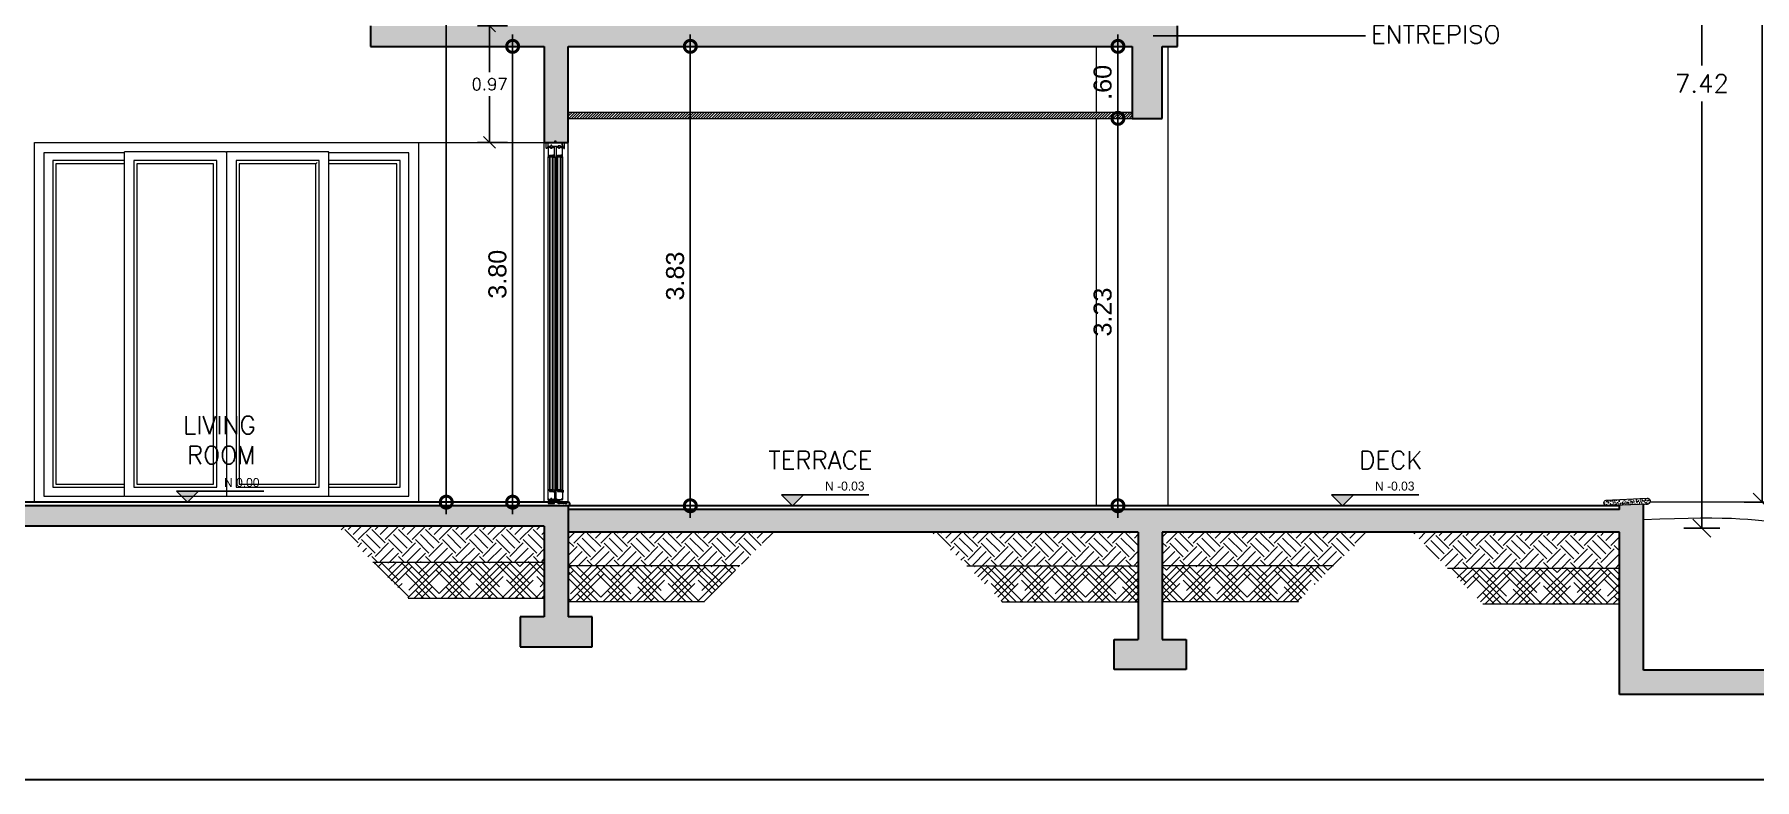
# Model space of a CAD drawing. Header units: metres. Extents: x -44 to 358, y -246 to 48.
# Drawn here: x 336.36 to 350.69, y 23.01 to 29.23 of the extents above; entities that cross this region are included whole.
import ezdxf

# ---------------------------------------------------------------- set-up
doc = ezdxf.new("R2010")
doc.units = ezdxf.units.M
doc.header["$LTSCALE"] = 0.3
doc.header["$PDMODE"] = 3
doc.linetypes.add('CONTINU', pattern=[0])
for name, color, linetype, lineweight in [('corte', 7, 'Continuous', 30), ('piscina', 7, 'Continuous', 0), ('SE-2', 252, 'Continuous', 9), ('SE-3', 253, 'Continuous', 5)]:
    doc.layers.add(name, color=color, linetype=linetype, lineweight=lineweight)
doc.layers.add('DIMENSIONES', color=7, linetype='Continuous')
doc.layers.add('TEXTOS', color=4, linetype='Continuous')
doc.layers.add('PUERTA', color=2, linetype='Continuous', plot=False)
doc.layers.add('RELLENO SECCION', color=8, linetype='Continuous', lineweight=0, transparency=0.4)
doc.styles.add('ESC100-2mm', font='arial.ttf', dxfattribs={"height": 0.15})
doc.styles.add('SMPLEX', font='simplex.shx')
doc.dimstyles.new('DIM-50', dxfattribs={"dimscale": 0.5, "dimtxt": 0.2, "dimasz": 0.2, "dimexe": 0.2, "dimexo": 0.2, "dimgap": 0.1, "dimtad": 0, "dimtih": 1, "dimtoh": 1, "dimzin": 0, "dimdsep": 46, "dimtxsty": 'SMPLEX', "dimblk1": 'OBLIQUE', "dimblk2": 'OBLIQUE', "dimsah": 1, "dimcen": 0.2, "dimclrd": 4, "dimclre": 4, "dimclrt": 4, "dimadec": 0, "dimazin": 0, "dimtfac": 1, "dimtmove": 0, "dimatfit": 3, "dimldrblk": 'OPEN30', "dimfxl": 0.3, "dimfxlon": 1, "dimtfill": 1, "dimtolj": 1, "dimtzin": 0, "dimarcsym": 0})
doc.dimstyles.new('DIM-75', dxfattribs={"dimscale": 0.75, "dimtxt": 0.2, "dimasz": 0.2, "dimexe": 0.2, "dimexo": 0.2, "dimgap": 0.1, "dimtad": 0, "dimtih": 1, "dimtoh": 1, "dimzin": 0, "dimdsep": 46, "dimtxsty": 'SMPLEX', "dimblk1": 'OBLIQUE', "dimblk2": 'OBLIQUE', "dimsah": 1, "dimcen": 0.2, "dimclrd": 4, "dimclre": 4, "dimclrt": 4, "dimadec": 0, "dimazin": 0, "dimtfac": 1, "dimtmove": 0, "dimatfit": 3, "dimldrblk": 'OBLIQUE', "dimfxl": 0.2, "dimfxlon": 1, "dimtfill": 1, "dimtolj": 1, "dimtzin": 0, "dimarcsym": 0})
doc.dimstyles.new('DIMS100', dxfattribs={"dimtxt": 0.15, "dimasz": 0.2, "dimexe": 0.1, "dimexo": 0.1, "dimgap": 0.05, "dimtad": 2, "dimzin": 4, "dimdsep": 46, "dimtxsty": 'ESC100-2mm', "dimblk": 'DOTSMALL', "dimcen": 0.1, "dimdle": 0.1, "dimclrd": 256, "dimclre": 256, "dimclrt": 1, "dimadec": 0, "dimazin": 0, "dimtfac": 1, "dimtix": 1, "dimtmove": 2, "dimatfit": 3, "dimfxl": 1, "dimtolj": 1, "dimtzin": 0, "dimlwd": -1, "dimarcsym": 0})
pattern_1 = [(45, (-634.85449, -25.97833), (0.0841899011, 0.1403165019), [0.635, -0.3175]), (135, (-634.85449, -25.97833), (0.0841899011, -0.1403165019), [0.635, -0.3175])]
pattern_2 = [(45, (-634.85449, -25.97833), (1e-17, 0.224506403), [0.15875, -0.15875]), (45, (-634.89658, -25.93623), (1e-17, 0.224506403), [0.15875, -0.15875]), (45, (-634.93868, -25.89414), (1e-17, 0.224506403), [0.15875, -0.15875]), (135, (-634.93868, -25.86608), (-0.224506403, 1e-17), [0.15875, -0.15875]), (135, (-634.89658, -25.82398), (-0.224506403, 1e-17), [0.15875, -0.15875]), (135, (-634.85449, -25.78189), (-0.224506403, 1e-17), [0.15875, -0.15875])]

# ---------------------------------------------------------------- blocks, each defined once
blk = doc.blocks.new('Fenton Door Base01')
blk.add_lwpolyline([(50, 66), (50, 58), (54, 57), (54, 1), (52, 0), (47, 0), (47, 6), (44, 6), (44, 0), (10, 0), (10, 6), (7, 6), (7, 0), (1, 0), (0, 1), (0, 82), (1, 84), (9, 86), (10, 86), (11, 86), (11, 68), (34, 68), (50, 66)], close=True)
blk = doc.blocks.new('Fenton Door Base02')
blk.add_lwpolyline([(24, 0), (10, 0), (10, 6), (7, 6), (7, 0), (1, 0), (0, 1), (0, 82), (1, 84), (9, 86), (10, 86), (11, 86), (11, 68), (34, 68), (50, 66), (50, 58), (54, 57), (54, 1), (52, 0), (47, 0), (47, 6), (44, 6), (44, 0), (30, 0), (30, 10), (24, 10)], close=True)
blk = doc.blocks.new('Fenton Door Jamb03')
blk.add_lwpolyline([(84, 1), (86, 9), (86, 10), (86, 11), (68, 11), (68, 52), (67, 54), (1, 54), (0, 52), (0, 47), (6, 47), (6, 44), (0, 44), (0, 30), (10, 30), (10, 24), (0, 24), (0, 10), (6, 10), (6, 7), (0, 7), (0, 1), (1, 0), (82, 0)], close=True)
blk = doc.blocks.new('Fenton Bead')
at = {"color": 7}
blk.add_lwpolyline([(2, 12, -0.341999), (0, 11), (0, 11), (0, 1), (1, 0), (18, 0), (18, 0), (15, 13, 0.339454), (13, 14), (4, 14, 0.341999)], format="xyb", close=True, dxfattribs=at)
blk = doc.blocks.new('Fenton Door Drip')
at = {"ltscale": 20}
blk.add_lwpolyline([(19, -9), (19, -22, -0.414138), (17, -24), (15, -24, -0.414214), (14, -22), (14, -17), (0, -15), (0, 0), (15, -4, -0.339454)], format="xyb", close=True, dxfattribs=at)
blk = doc.blocks.new('Fenton Casing Head')
blk.add_lwpolyline([(54, 34), (54, 30), (66, 30), (66, 34), (118, 34), (120, 33), (120, 26), (114, 26), (114, 14), (120, 14), (120, 2), (118, 0), (102, 0), (102, 4), (83, 4), (83, 0), (30, 0), (30, 10), (24, 10), (24, 0), (2, 0), (0, 2), (0, 33), (2, 34), (54, 34)])
blk = doc.blocks.new('Fenton Casing Head Strip')
blk.add_lwpolyline([(16, 16), (0, 19), (0, 12), (-4, 12), (-4, 0), (0, 0), (0, -15), (4, -15), (11, -30, 0.802585), (17, -28), (17, 15)], format="xyb", close=True)
blk = doc.blocks.new('INDI.PISO')
blk.add_hatch(color=256).paths.add_polyline_path([(0, 0), (0.183, 0), (0.092, -0.092)])
blk.add_line((0.183, 0), (0.728, 0))
blk.add_lwpolyline([(0, 0), (0.183, 0), (0.092, -0.092), (0, 0)])
blk = doc.blocks.new('_OBLIQUE')
at = {"color": 0, "linetype": 'ByBlock'}
blk.add_line((-0.5, -0.5), (0.5, 0.5), dxfattribs=at)
blk = doc.blocks.new('*D1088')
at = {"layer": 'DEFPOINTS', "color": 0, "ltscale": 0.2, "transparency": 16777216}
for p in [(344.73, 32.527), (349.91, 25.109), (350.253, 25.109)]:
    blk.add_point(p, dxfattribs=at)
at = {"layer": 'DIMENSIONES', "color": 4, "lineweight": -2, "ltscale": 0.2, "transparency": 16777216}
for p, q in [((350.103, 32.527), (350.403, 32.527)), ((350.253, 32.527), (350.253, 28.968)), ((350.253, 25.109), (350.253, 28.668)), ((350.103, 25.109), (350.403, 25.109))]:
    blk.add_line(p, q, dxfattribs=at)
at = {"layer": 'DIMENSIONES', "color": 4, "lineweight": -2, "ltscale": 0.2, "transparency": 16777216, "xscale": 0.15, "yscale": 0.15, "zscale": 0.15}
for p, rotation in [((350.253, 32.527), 90), ((350.253, 25.109), 270)]:
    blk.add_blockref('_OBLIQUE', p, dxfattribs=dict(at, rotation=rotation))
at = {"layer": 'DIMENSIONES', "color": 4, "ltscale": 0.2, "transparency": 16777216, "insert": (350.253, 28.818), "char_height": 0.15, "attachment_point": 5, "style": 'SMPLEX', "bg_fill": 3, "box_fill_scale": 1.1, "bg_fill_color": 256, "bg_fill_true_color": 13158600, "bg_fill_transparency": 0}
blk.add_mtext('\\A1;7.42', dxfattribs=at)
blk = doc.blocks.new('_DotSmall')
at = {"layer": 'PUERTA', "color": 0, "linetype": 'Continuous', "const_width": 0.5}
blk.add_lwpolyline([(-0.0625, 0, 1), (0.0625, 0, 1)], format="xyb", close=True, dxfattribs=at)
blk = doc.blocks.new('*D1089')
at = {"layer": 'DEFPOINTS', "color": 0, "transparency": 16777216}
for p in [(340.356, 29.127), (340.341, 25.327), (340.356, 25.327)]:
    blk.add_point(p, dxfattribs=at)
at = {"layer": 'DIMENSIONES', "transparency": 16777216}
blk.add_line((340.341, 29.227), (340.341, 25.227), dxfattribs=at)
at = {"layer": 'DIMENSIONES', "transparency": 16777216, "xscale": 0.2, "yscale": 0.2, "zscale": 0.2}
for p, rotation in [((340.341, 29.127), 90), ((340.341, 25.327), 270)]:
    blk.add_blockref('_DotSmall', p, dxfattribs=dict(at, rotation=rotation))
at = {"layer": 'DIMENSIONES', "color": 5, "transparency": 16777216, "insert": (340.215, 27.227), "char_height": 0.15, "attachment_point": 5, "rotation": 90, "style": 'ESC100-2mm'}
blk.add_mtext('\\A1;3.80', dxfattribs=at)
blk = doc.blocks.new('*D1126')
at = {"layer": 'DEFPOINTS', "color": 0, "transparency": 16777216}
for p in [(345.386, 29.127), (345.505, 29.127), (345.505, 28.527)]:
    blk.add_point(p, dxfattribs=at)
at = {"layer": 'DIMENSIONES', "transparency": 16777216}
blk.add_line((345.386, 28.427), (345.386, 29.227), dxfattribs=at)
at = {"layer": 'DIMENSIONES', "lineweight": -2, "transparency": 16777216}
for p, q in [((345.405, 29.127), (345.386, 29.127)), ((345.405, 28.527), (345.386, 28.527))]:
    blk.add_line(p, q, dxfattribs=at)
at = {"layer": 'DIMENSIONES', "transparency": 16777216, "xscale": 0.2, "yscale": 0.2, "zscale": 0.2}
for p, rotation in [((345.386, 29.127), 90), ((345.386, 28.527), 270)]:
    blk.add_blockref('_DotSmall', p, dxfattribs=dict(at, rotation=rotation))
at = {"layer": 'DIMENSIONES', "color": 5, "transparency": 16777216, "insert": (345.259, 28.827), "char_height": 0.15, "attachment_point": 5, "rotation": 90, "style": 'ESC100-2mm'}
blk.add_mtext('\\A1;.60', dxfattribs=at)
blk = doc.blocks.new('*D1127')
at = {"layer": 'DEFPOINTS', "color": 0, "transparency": 16777216}
for p in [(345.505, 28.527), (345.386, 25.297), (345.505, 25.297)]:
    blk.add_point(p, dxfattribs=at)
at = {"layer": 'DIMENSIONES', "transparency": 16777216}
blk.add_line((345.386, 28.627), (345.386, 25.197), dxfattribs=at)
at = {"layer": 'DIMENSIONES', "lineweight": -2, "transparency": 16777216}
for p, q in [((345.405, 28.527), (345.386, 28.527)), ((345.405, 25.297), (345.386, 25.297))]:
    blk.add_line(p, q, dxfattribs=at)
at = {"layer": 'DIMENSIONES', "transparency": 16777216, "xscale": 0.2, "yscale": 0.2, "zscale": 0.2}
for p, rotation in [((345.386, 28.527), 90), ((345.386, 25.297), 270)]:
    blk.add_blockref('_DotSmall', p, dxfattribs=dict(at, rotation=rotation))
at = {"layer": 'DIMENSIONES', "color": 5, "transparency": 16777216, "insert": (345.259, 26.912), "char_height": 0.15, "attachment_point": 5, "rotation": 90, "style": 'ESC100-2mm'}
blk.add_mtext('\\A1;3.23', dxfattribs=at)
blk = doc.blocks.new('*D1096')
at = {"layer": 'DEFPOINTS', "color": 0, "ltscale": 0.2, "transparency": 16777216}
for p in [(338.832, 35.732), (337.951, 25.327), (350.755, 25.327)]:
    blk.add_point(p, dxfattribs=at)
at = {"layer": 'DIMENSIONES', "color": 4, "lineweight": -2, "ltscale": 0.2, "transparency": 16777216}
for p, q in [((350.605, 35.732), (350.905, 35.732)), ((350.755, 35.732), (350.755, 30.679)), ((350.755, 25.327), (350.755, 30.379)), ((350.605, 25.327), (350.905, 25.327))]:
    blk.add_line(p, q, dxfattribs=at)
at = {"layer": 'DIMENSIONES', "color": 4, "lineweight": -2, "ltscale": 0.2, "transparency": 16777216, "xscale": 0.15, "yscale": 0.15, "zscale": 0.15}
for p, rotation in [((350.755, 35.732), 90), ((350.755, 25.327), 270)]:
    blk.add_blockref('_OBLIQUE', p, dxfattribs=dict(at, rotation=rotation))
at = {"layer": 'DIMENSIONES', "color": 4, "ltscale": 0.2, "transparency": 16777216, "insert": (350.755, 30.529), "char_height": 0.15, "attachment_point": 5, "style": 'SMPLEX', "bg_fill": 3, "box_fill_scale": 1.1, "bg_fill_color": 256, "bg_fill_true_color": 13158600, "bg_fill_transparency": 0}
blk.add_mtext('\\A1;10.40', dxfattribs=at)
blk = doc.blocks.new('*D1101')
at = {"layer": 'DEFPOINTS', "color": 0, "transparency": 16777216}
for p in [(339.878, 35.582), (339.788, 25.327), (339.878, 25.327)]:
    blk.add_point(p, dxfattribs=at)
at = {"layer": 'DIMENSIONES', "transparency": 16777216}
blk.add_line((339.788, 35.682), (339.788, 25.227), dxfattribs=at)
at = {"layer": 'DIMENSIONES', "transparency": 16777216, "xscale": 0.2, "yscale": 0.2, "zscale": 0.2}
for p, rotation in [((339.788, 35.582), 90), ((339.788, 25.327), 270)]:
    blk.add_blockref('_DotSmall', p, dxfattribs=dict(at, rotation=rotation))
at = {"layer": 'DIMENSIONES', "color": 5, "transparency": 16777216, "insert": (339.662, 30.454), "char_height": 0.15, "attachment_point": 5, "rotation": 90, "style": 'ESC100-2mm'}
blk.add_mtext('\\A1;10.25', dxfattribs=at)
blk = doc.blocks.new('*D1129')
at = {"layer": 'DEFPOINTS', "color": 0, "transparency": 16777216}
for p in [(342.022, 29.127), (341.822, 25.297), (342.022, 25.297)]:
    blk.add_point(p, dxfattribs=at)
at = {"layer": 'DIMENSIONES', "transparency": 16777216}
blk.add_line((341.822, 29.227), (341.822, 25.197), dxfattribs=at)
at = {"layer": 'DIMENSIONES', "lineweight": -2, "transparency": 16777216}
for p, q in [((341.922, 29.127), (341.822, 29.127)), ((341.922, 25.297), (341.822, 25.297))]:
    blk.add_line(p, q, dxfattribs=at)
at = {"layer": 'DIMENSIONES', "transparency": 16777216, "xscale": 0.2, "yscale": 0.2, "zscale": 0.2}
for p, rotation in [((341.822, 29.127), 90), ((341.822, 25.297), 270)]:
    blk.add_blockref('_DotSmall', p, dxfattribs=dict(at, rotation=rotation))
at = {"layer": 'DIMENSIONES', "color": 5, "transparency": 16777216, "insert": (341.696, 27.212), "char_height": 0.15, "attachment_point": 5, "rotation": 90, "style": 'ESC100-2mm'}
blk.add_mtext('\\A1;3.83', dxfattribs=at)
blk = doc.blocks.new('*D2245')
at = {"layer": 'DEFPOINTS', "color": 0, "ltscale": 0.2, "transparency": 16777216}
for p in [(340.589, 29.297), (340.149, 28.327), (340.605, 28.327)]:
    blk.add_point(p, dxfattribs=at)
at = {"layer": 'DIMENSIONES', "color": 4, "lineweight": -2, "ltscale": 0.2, "transparency": 16777216}
for p, q in [((340.299, 29.297), (340.049, 29.297)), ((340.149, 29.297), (340.149, 28.912)), ((340.149, 28.327), (340.149, 28.712)), ((340.299, 28.327), (340.049, 28.327))]:
    blk.add_line(p, q, dxfattribs=at)
at = {"layer": 'DIMENSIONES', "color": 4, "lineweight": -2, "ltscale": 0.2, "transparency": 16777216, "xscale": 0.1, "yscale": 0.1, "zscale": 0.1}
for p, rotation in [((340.149, 29.297), 90), ((340.149, 28.327), 270)]:
    blk.add_blockref('_OBLIQUE', p, dxfattribs=dict(at, rotation=rotation))
at = {"layer": 'DIMENSIONES', "color": 4, "ltscale": 0.2, "transparency": 16777216, "insert": (340.149, 28.812), "char_height": 0.1, "attachment_point": 5, "style": 'SMPLEX', "bg_fill": 3, "box_fill_scale": 1.1, "bg_fill_color": 256, "bg_fill_true_color": 13158600, "bg_fill_transparency": 0}
blk.add_mtext('\\A1;0.97', dxfattribs=at)
blk = doc.blocks.new('_Open30')
at = {"color": 0, "lineweight": -2}
for p, q in [((-1, 0.27), (0, 0)), ((0, 0), (-1, -0.27)), ((0, 0), (-1, 0))]:
    blk.add_line(p, q, dxfattribs=at)

msp = doc.modelspace()

# ---------------------------------------------------------------- hatches: boundary and pattern name
at = {"layer": 'RELLENO SECCION', "linetype": 'CONTINU', "transparency": 33554495}
h = msp.add_hatch(color=256, dxfattribs=at)
h.dxf.hatch_style = 1
h.paths.add_polyline_path([(341.0232766, 35.7315213), (339.0140977, 35.7315213), (334.3759482, 33.0536845), (333.4020168, 32.737235), (333.4020168, 32.5269425), (333.5520168, 32.5269425), (333.5520168, 32.6282536), (334.3052774, 32.8730028), (334.3052774, 32.5269425), (331.1552774, 32.5269425), (331.1552774, 32.7269425), (330.9552774, 32.7269425), (330.9552774, 32.5269425), (330.8802774, 32.5269425), (330.8802774, 32.3269425), (330.9552774, 32.3269425), (330.9552774, 32.1269425), (331.1552774, 32.1269425), (331.1552774, 32.3269425), (334.3052774, 32.3269425), (334.3052774, 32.1269425), (334.4245827, 32.1269425), (334.4302774, 32.1269425), (334.4431216, 32.1269425), (334.5552774, 32.1269425), (334.5552774, 32.9840151), (339.0542901, 35.5815213), (340.6052774, 35.5815213), (340.6052774, 32.1269425), (340.6909173, 32.1269425), (340.6909173, 32.1357808), (340.7029173, 32.1357808), (340.8052774, 32.1269425), (340.8052774, 35.5815213), (340.9830843, 35.5815213), (345.5052774, 32.9706319), (345.5052774, 32.2269425), (345.7552774, 32.2269425), (345.7552774, 32.8881894), (346.5552774, 32.6282536), (346.5552774, 32.5269425), (346.7052774, 32.5269425), (346.7052774, 32.737235), (345.5714278, 33.105645)])
h.paths.add_polyline_path([(345.882097, 29.2969425), (339.1552774, 29.2969425), (339.1552774, 29.1269425), (340.6052774, 29.1269425), (340.6052774, 28.3269425), (340.6909173, 28.3269425), (340.6909173, 28.3269426), (340.6951239, 28.3269425), (340.7029173, 28.3269425), (340.8052774, 28.3269425), (340.8052774, 29.1269425), (345.5052774, 29.1269425), (345.5052774, 28.5269425), (345.7552774, 28.5269425), (345.7552774, 29.1269425), (345.882097, 29.1269425)])
h = msp.add_hatch(color=256, dxfattribs=at)
h.dxf.hatch_style = 1
h.paths.add_polyline_path([(340.6052774, 25.1269425), (340.6052774, 24.3719425), (340.4052414, 24.3719425), (340.4052414, 24.1219425), (341.0052414, 24.1219425), (341.0052414, 24.3719425), (340.8052774, 24.3719425), (340.8052774, 25.2969425), (330.9552774, 25.2969425), (330.9552774, 24.4069411), (330.7552414, 24.4069411), (330.7552414, 24.1569411), (331.3552414, 24.1569411), (331.3552414, 24.4069411), (331.1552774, 24.4069411), (331.1552774, 25.1269425)])
h = msp.add_hatch(color=256, dxfattribs=at)
h.dxf.hatch_style = 1
edge = h.paths.add_edge_path()
edge.add_line((349.7670981, 25.3091348), (349.5670981, 25.3015396))
edge.add_line((349.5670981, 25.3015396), (349.5670981, 25.2669425))
edge.add_line((349.5670981, 25.2669425), (345.7552774, 25.2669425))
edge.add_line((345.7552774, 25.2669425), (340.8052774, 25.2669425))
edge.add_line((340.8052774, 25.2669425), (340.8052774, 25.0769425))
edge.add_line((340.8052774, 25.0769425), (345.5552774, 25.0769425))
edge.add_line((345.5552774, 25.0769425), (345.5552774, 24.1819425))
edge.add_line((345.5552774, 24.1819425), (345.3553133, 24.1819425))
edge.add_line((345.3553133, 24.1819425), (345.3553133, 23.9319425))
edge.add_line((345.3553133, 23.9319425), (345.9553133, 23.9319425))
edge.add_line((345.9553133, 23.9319425), (345.9553133, 24.1819425))
edge.add_line((345.9553133, 24.1819425), (345.7552774, 24.1819425))
edge.add_line((345.7552774, 24.1819425), (345.7552774, 25.0769425))
edge.add_line((345.7552774, 25.0769425), (349.5670981, 25.0769425))
edge.add_line((349.5670981, 25.0769425), (349.5670981, 23.7229048))
edge.add_line((349.5670981, 23.7229048), (354.7670981, 23.7229048))
edge.add_line((354.7670981, 23.7229048), (354.7670981, 24.9269425))
edge.add_line((354.7670981, 24.9269425), (354.5670981, 24.9269425))
edge.add_line((354.5670981, 24.9269425), (354.5670981, 23.9729048))
edge.add_arc((354.5170292, 23.9729326), 0.0500689, 271.92200154, 359.96810954, ccw=False)
edge.add_line((354.5187085, 23.9228919), (354.0161804, 23.9269425))
edge.add_line((354.0161804, 23.9269425), (353.9666486, 23.9270824))
edge.add_line((353.9666486, 23.9270824), (353.7666486, 23.9270824))
edge.add_line((353.7666486, 23.9270824), (353.7670981, 23.9269425))
edge.add_line((353.7670981, 23.9269425), (349.7670981, 23.9269425))
edge.add_line((349.7670981, 23.9269425), (349.7670981, 25.3091348))
at = {"layer": 'SE-2'}
h = msp.add_hatch(dxfattribs=at)
h.set_pattern_fill('AR-SAND', color=256, scale=0.0005)
h.set_pattern_definition([(37.5, (349.64554, 25.324796), (-0.0008, 0.0244707), [0, -0.019304, 0, -0.02159, 0, -0.0206375]), (7.5, (349.64554, 25.324796), (0.022476, 0.0358413), [0, -0.010414, 0, -0.017399, 0, -0.0066675]), (327.5, (349.629919, 25.324796), (0.0395496, 7.19e-05), [0, -0.00635, 0, -0.02286, 0, -0.029845]), (317.5, (349.62992, 25.324796), (0.038178, 0.0111465), [0, -0.003175, 0, -0.014986, 0, -0.017145])])
edge = h.paths.add_edge_path()
edge.add_arc((349.4609988, 25.3208171), 0.0244989, 106.35398954, 254.09990971, ccw=False)
edge.add_line((349.4541006, 25.3443249), (349.7959926, 25.3601358))
edge.add_arc((349.7975891, 25.335184), 0.0250029, -93.66097455, 93.66097455, ccw=False)
edge.add_line((349.7959926, 25.3102321), (349.454287, 25.2972555))
h = msp.add_hatch(dxfattribs=at)
h.set_pattern_fill('EARTH', color=256, scale=0.025, angle=45)
h.set_pattern_definition([(45, (-634.85449, -25.94833), (1e-17, 0.224506403), [0.15875, -0.15875]), (45, (-634.89658, -25.90623), (1e-17, 0.224506403), [0.15875, -0.15875]), (45, (-634.93868, -25.86414), (1e-17, 0.224506403), [0.15875, -0.15875]), (135, (-634.93868, -25.83608), (-0.224506403, 1e-17), [0.15875, -0.15875]), (135, (-634.89658, -25.79398), (-0.224506403, 1e-17), [0.15875, -0.15875]), (135, (-634.85449, -25.75189), (-0.224506403, 1e-17), [0.15875, -0.15875])])
h.paths.add_polyline_path([(338.8826592, 25.1272439), (340.6052774, 25.1272439), (340.6052774, 24.8272439), (339.1766837, 24.8272439)])
h = msp.add_hatch(dxfattribs=at)
h.set_pattern_fill('EARTH', color=256, scale=0.025, angle=45)
h.set_pattern_definition(pattern_2)
h.paths.add_polyline_path([(342.5278236, 25.0769425), (340.8052055, 25.0769425), (340.8052055, 24.7972439), (342.2337991, 24.7972439)])
h = msp.add_hatch(dxfattribs=at)
h.set_pattern_fill('EARTH', color=256, scale=0.025, angle=45)
h.set_pattern_definition(pattern_2)
h.paths.add_polyline_path([(343.8327311, 25.0769425), (345.5553492, 25.0769425), (345.5553492, 24.7972439), (344.1267556, 24.7972439)])
h = msp.add_hatch(dxfattribs=at)
h.set_pattern_fill('EARTH', color=256, scale=0.025, angle=45)
h.set_pattern_definition(pattern_2)
h.paths.add_polyline_path([(347.4778955, 25.0769425), (345.7552774, 25.0769425), (345.7552774, 24.7972439), (347.183871, 24.7972439)])
h = msp.add_hatch(dxfattribs=at)
h.set_pattern_fill('EARTH', color=256, scale=0.025, angle=45)
h.set_pattern_definition([(45, (-614.08689, -25.99744), (1e-17, 0.224506403), [0.15875, -0.15875]), (45, (-614.12898, -25.95534), (1e-17, 0.224506403), [0.15875, -0.15875]), (45, (-614.17108, -25.91325), (1e-17, 0.224506403), [0.15875, -0.15875]), (135, (-614.17108, -25.88518), (-0.224506403, 1e-17), [0.15875, -0.15875]), (135, (-614.12898, -25.84309), (-0.224506403, 1e-17), [0.15875, -0.15875]), (135, (-614.08689, -25.801), (-0.224506403, 1e-17), [0.15875, -0.15875])])
h.paths.add_polyline_path([(347.8392681, 25.0790171), (349.5670981, 25.0790171), (349.5670981, 24.7781348), (348.1333074, 24.7781348)])
h = msp.add_hatch(dxfattribs=at)
h.set_pattern_fill('HOUND', color=256, scale=0.025, angle=45)
h.set_pattern_definition([(45, (-634.85449, -25.94833), (0.0841899011, 0.1403165019), [0.635, -0.3175]), (135, (-634.85449, -25.94833), (0.0841899011, -0.1403165019), [0.635, -0.3175])])
h.paths.add_polyline_path([(339.1766837, 24.8272439), (340.6052774, 24.8272439), (340.6052774, 24.5272439), (339.4707082, 24.5272439)])
h = msp.add_hatch(dxfattribs=at)
h.set_pattern_fill('HOUND', color=256, scale=0.025, angle=45)
h.set_pattern_definition(pattern_1)
h.paths.add_polyline_path([(342.2337991, 24.7972439), (340.8052055, 24.7972439), (340.8052055, 24.4972439), (341.9397747, 24.4972439)])
h = msp.add_hatch(dxfattribs=at)
h.set_pattern_fill('HOUND', color=256, scale=0.025, angle=45)
h.set_pattern_definition(pattern_1)
h.paths.add_polyline_path([(344.1267556, 24.7972439), (345.5553492, 24.7972439), (345.5553492, 24.4972439), (344.4207801, 24.4972439)])
h = msp.add_hatch(dxfattribs=at)
h.set_pattern_fill('HOUND', color=256, scale=0.025, angle=45)
h.set_pattern_definition(pattern_1)
h.paths.add_polyline_path([(347.183871, 24.7972439), (345.7552774, 24.7972439), (345.7552774, 24.4972439), (346.8898465, 24.4972439)])
h = msp.add_hatch(dxfattribs=at)
h.set_pattern_fill('HOUND', color=256, scale=0.025, angle=45)
h.set_pattern_definition([(45, (-614.08689, -25.997438), (0.0841899011, 0.1403165019), [0.635, -0.3175]), (135, (-614.08689, -25.997438), (0.0841899011, -0.1403165019), [0.635, -0.3175])])
h.paths.add_polyline_path([(348.1333074, 24.7781348), (349.5670981, 24.7781348), (349.5670981, 24.4781349), (348.4273319, 24.4781349)])

# ---------------------------------------------------------------- linework, layer by layer
at = {"layer": 'corte'}
for p, q in [((339.1552774, 29.2969425), (339.1552774, 29.1269425)), ((345.882097, 29.1269425), (345.882097, 29.2969425)), ((339.1552774, 29.1269425), (340.6052774, 29.1269425)), ((340.6052774, 29.1269425), (340.6052774, 28.3269425)), ((340.8052774, 28.3269425), (340.8052774, 29.1269425)), ((340.8052774, 29.1269425), (345.5052774, 29.1269425)), ((345.5052774, 29.1269425), (345.5052774, 28.5269425)), ((345.7552774, 29.1269425), (345.882097, 29.1269425)), ((345.7552774, 28.5269425), (345.7552774, 29.1269425)), ((345.5052774, 28.5269425), (345.7552774, 28.5269425)), ((340.6052774, 28.3269425), (340.8052774, 28.3269425)), ((340.8052774, 25.3269425), (330.9552774, 25.3269425)), ((340.8052774, 25.2969425), (330.9552774, 25.2969425)), ((345.7552774, 25.2969425), (340.8052774, 25.2969425)), ((340.8052774, 25.2969425), (340.8052774, 24.3719425)), ((345.7552774, 25.2669425), (340.8052774, 25.2669425)), ((349.5670981, 25.2969425), (345.7552774, 25.2969425)), ((349.5670981, 25.2669425), (345.7552774, 25.2669425)), ((349.5670981, 25.2669425), (349.5670981, 25.3015396)), ((349.7670981, 23.9269425), (349.7670981, 25.3091348)), ((340.6052774, 25.1269425), (331.1552774, 25.1269425)), ((340.6052774, 25.1269425), (340.6052774, 24.3719425)), ((345.5552774, 25.0769425), (340.8052774, 25.0769425)), ((345.5552774, 25.0769425), (345.5552774, 24.1819425)), ((349.5670981, 25.0769425), (345.7552774, 25.0769425)), ((345.7552774, 25.0769425), (345.7552774, 24.1819425)), ((349.5670981, 23.7229048), (349.5670981, 25.0769425)), ((340.6052774, 24.3719425), (340.4052414, 24.3719425)), ((340.4052414, 24.3719425), (340.4052414, 24.1219425)), ((341.0052414, 24.3719425), (340.8052774, 24.3719425)), ((341.0052414, 24.1219425), (341.0052414, 24.3719425)), ((340.4052414, 24.1219425), (341.0052414, 24.1219425)), ((345.3553133, 24.1819425), (345.5552774, 24.1819425)), ((345.3553133, 23.9319425), (345.3553133, 24.1819425)), ((345.7552774, 24.1819425), (345.9553133, 24.1819425)), ((345.9553133, 24.1819425), (345.9553133, 23.9319425)), ((345.9553133, 23.9319425), (345.3553133, 23.9319425)), ((353.7170981, 23.9269425), (349.7670981, 23.9269425)), ((354.7670981, 23.7229048), (349.5670981, 23.7229048)), ((303.4574134, 23.0139804), (356.6101505, 23.0139804))]:
    msp.add_line(p, q, dxfattribs=at)
msp.add_arc((340.8027781, 25.3119425), 0.0152068, 279.45969354, 80.54030646, dxfattribs=at)
at = {"layer": 'piscina', "transparency": 33554534}
msp.add_open_spline([(349.7670981, 25.1817385), (350.5197178, 25.218204), (350.96613, 25.1348551), (351.8652755, 25.0812311), (352.2619458, 25.1609), (353.5838175, 25.0775484), (353.7660695, 25.0887389)], degree=3, dxfattribs=at)
at = {"layer": 'SE-2'}
for p, q in [((345.2052774, 29.1269425), (345.2052774, 28.5775983)), ((345.8052774, 25.2969425), (345.8052774, 29.1269425)), ((345.2052774, 28.5269425), (345.2052774, 25.2969425)), ((336.3552774, 28.3269425), (340.6052774, 28.3269425)), ((336.3557774, 25.3264425), (336.3557774, 28.3264425)), ((340.6369173, 25.4291017), (340.6369173, 28.2048111)), ((340.6749173, 28.2189425), (340.6509173, 28.2139425)), ((340.6509173, 28.2189425), (340.6749173, 28.2139425)), ((340.6729173, 28.2139425), (340.6529173, 28.2079425)), ((340.6529173, 28.2139425), (340.6729173, 28.2079425)), ((340.6919173, 28.2057108), (340.6919173, 25.4286205)), ((340.7029173, 28.2048111), (340.7029173, 25.4291017)), ((340.7409173, 28.2189425), (340.7169173, 28.2139425)), ((340.7169173, 28.2189425), (340.7409173, 28.2139425)), ((340.7389173, 28.2139425), (340.7189173, 28.2079425)), ((340.7189173, 28.2139425), (340.7389173, 28.2079425)), ((340.7579173, 28.2057108), (340.7579173, 25.428719)), ((340.6749173, 25.4149703), (340.6509173, 25.4199703)), ((340.6509173, 25.4149703), (340.6749173, 25.4199703)), ((340.6729173, 25.4199703), (340.6529173, 25.4259703)), ((340.6529173, 25.4199703), (340.6729173, 25.4259703)), ((340.7409173, 25.4149703), (340.7169173, 25.4199703)), ((340.7169173, 25.4149703), (340.7409173, 25.4199703)), ((340.7389173, 25.4199703), (340.7189173, 25.4259703)), ((340.7189173, 25.4199703), (340.7389173, 25.4259703)), ((354.7670981, 25.3269425), (349.8211947, 25.3269425)), ((339.1766837, 24.8272439, 0.0000008), (340.6052774, 24.8272439, 0.0000008)), ((342.2337991, 24.7972439, 0.0000008), (340.8052055, 24.7972439, 0.0000008)), ((344.1267556, 24.7972439, 0.0000008), (345.5553492, 24.7972439, 0.0000008)), ((347.183871, 24.7972439, 0.0000008), (345.7552774, 24.7972439, 0.0000008)), ((348.1333074, 24.7781348), (349.5619011, 24.7781348)), ((339.4707082, 24.5272439, 0.0000008), (340.6052774, 24.5272439, 0.0000008)), ((341.9397747, 24.4972439, 0.0000008), (340.8052055, 24.4972439, 0.0000008)), ((344.4207801, 24.4972439, 0.0000008), (345.5553492, 24.4972439, 0.0000008)), ((346.8898465, 24.4972439, 0.0000008), (345.7552774, 24.4972439, 0.0000008)), ((348.4273319, 24.4781349), (349.5619011, 24.4781349))]:
    msp.add_line(p, q, dxfattribs=at)
for points in [[(340.6389173, 28.2929425), (340.6389173, 28.2915682), (340.6344173, 28.2915682), (340.6276362, 28.2770262, -0.8025848517), (340.6219173, 28.278294), (340.6219173, 28.3212563), (340.6233989, 28.3229904), (340.6369173, 28.3251265)], [(349.454287, 25.2972555, -0.7518173379), (349.4541006, 25.3443249), (349.7959926, 25.3601358, -1.0660279899), (349.7959926, 25.3102321), (349.454287, 25.2972555)]]:
    msp.add_lwpolyline(points, format="xyb", dxfattribs=at)
for points in [[(340.7029173, 28.3357808), (340.6909173, 28.3357808), (340.6909173, 28.3229426), (340.7029173, 28.3229426)], [(340.6479173, 28.2014425), (340.6479173, 28.2134425), (340.6489173, 28.2134425), (340.6489173, 28.2014425)], [(340.6529173, 25.4199703), (340.6529173, 28.2139425), (340.6489173, 28.2139425), (340.6489173, 25.4199703)], [(340.6749173, 28.2189425), (340.6749173, 28.2139425), (340.6509173, 28.2139425), (340.6509173, 28.2189425)], [(340.6729173, 28.2139425), (340.6729173, 28.2079425), (340.6529173, 28.2079425), (340.6529173, 28.2139425)], [(340.6729173, 28.2079425), (340.6729173, 28.2029425), (340.6529173, 28.2029425), (340.6529173, 28.2079425)], [(340.6729173, 25.4199703), (340.6729173, 28.2139425), (340.6769173, 28.2139425), (340.6769173, 25.4199703)], [(340.6769173, 28.2014425), (340.6769173, 28.2134425), (340.6779173, 28.2134425), (340.6779173, 28.2014425)], [(340.7139173, 28.2014425), (340.7139173, 28.2134425), (340.7149173, 28.2134425), (340.7149173, 28.2014425)], [(340.7189173, 25.4199703), (340.7189173, 28.2139425), (340.7149173, 28.2139425), (340.7149173, 25.4199703)], [(340.7409173, 28.2189425), (340.7409173, 28.2139425), (340.7169173, 28.2139425), (340.7169173, 28.2189425)], [(340.7389173, 28.2139425), (340.7389173, 28.2079425), (340.7189173, 28.2079425), (340.7189173, 28.2139425)], [(340.7389173, 28.2079425), (340.7389173, 28.2029425), (340.7189173, 28.2029425), (340.7189173, 28.2079425)], [(340.7389173, 25.4199703), (340.7389173, 28.2139425), (340.7429173, 28.2139425), (340.7429173, 25.4199703)], [(340.7429173, 28.2014425), (340.7429173, 28.2134425), (340.7439173, 28.2134425), (340.7439173, 28.2014425)], [(340.6479173, 25.4324703), (340.6479173, 25.4204703), (340.6489173, 25.4204703), (340.6489173, 25.4324703)], [(340.6749173, 25.4149703), (340.6749173, 25.4199703), (340.6509173, 25.4199703), (340.6509173, 25.4149703)], [(340.6729173, 25.4259703), (340.6729173, 25.4309703), (340.6529173, 25.4309703), (340.6529173, 25.4259703)], [(340.6729173, 25.4199703), (340.6729173, 25.4259703), (340.6529173, 25.4259703), (340.6529173, 25.4199703)], [(340.6769173, 25.4324703), (340.6769173, 25.4204703), (340.6779173, 25.4204703), (340.6779173, 25.4324703)], [(340.7139173, 25.4324703), (340.7139173, 25.4204703), (340.7149173, 25.4204703), (340.7149173, 25.4324703)], [(340.7409173, 25.4149703), (340.7409173, 25.4199703), (340.7169173, 25.4199703), (340.7169173, 25.4149703)], [(340.7389173, 25.4259703), (340.7389173, 25.4309703), (340.7189173, 25.4309703), (340.7189173, 25.4259703)], [(340.7389173, 25.4199703), (340.7389173, 25.4259703), (340.7189173, 25.4259703), (340.7189173, 25.4199703)], [(340.7429173, 25.4324703), (340.7429173, 25.4204703), (340.7439173, 25.4204703), (340.7439173, 25.4324703)], [(340.6667686, 25.3414703), (340.6667686, 25.3324703), (340.6607686, 25.3324703), (340.6607686, 25.3414703), (340.6369173, 25.3414703), (340.6369173, 25.3152203), (340.6876359, 25.3152203), (340.6876359, 25.339232), (340.6751359, 25.339232), (340.6751359, 25.3414703)], [(340.6607686, 25.3569703), (340.6667686, 25.3569703), (340.6667686, 25.3369703), (340.6607686, 25.3369703)]]:
    msp.add_lwpolyline(points, close=True, dxfattribs=at)
for points in [[(340.7120804, 25.3252472), (340.7131049, 25.3255217), (340.7133795, 25.3244972), (340.7271972, 25.3165189, -0.2440509693), (340.7274452, 25.3161307, 0.388175515), (340.7284412, 25.3152203), (340.7295567, 25.3152203, 0.4142135624), (340.7305567, 25.3162203), (340.7305567, 25.3173444, -0.4142135624), (340.7315567, 25.3183444), (340.7607123, 25.3175215, -0.4059733439), (340.7614412, 25.3167718), (340.7614412, 25.3162203, 0.4142135624), (340.7624412, 25.3152203), (340.7635567, 25.3152203, 0.4142135624), (340.7645567, 25.3162203), (340.7645567, 25.3166415, -0.4225020757), (340.7653278, 25.3173912), (340.7797123, 25.3169853, -0.4059733439), (340.7804412, 25.3162356), (340.7804412, 25.3162203, 0.4142135624), (340.7814412, 25.3152203), (340.7825567, 25.3152203, 0.3951025965), (340.7835545, 25.3161546, -0.4032805812), (340.7843241, 25.3168551), (340.7914032, 25.3166553, 0.4225020757), (340.7919173, 25.3171551), (340.7919173, 25.3240095, -0.4507661461), (340.7924787, 25.3245057), (340.7994937, 25.3236373, -0.3298288196), (340.7999248, 25.3232272, 0.3643316738), (340.8004173, 25.3228134), (340.8014173, 25.3228134, 0.4142135624), (340.8019173, 25.3233134), (340.8019173, 25.3244747, 0.3785819344), (340.8010402, 25.3254671), (340.7998485, 25.3256146), (340.7996513, 25.3258675, 0.4142135624), (340.7993004, 25.325911), (340.7990442, 25.3257112), (340.7968708, 25.3259802), (340.7966736, 25.3262331, 0.4142135624), (340.7963228, 25.3262766), (340.7960665, 25.3260768), (340.7938932, 25.3263458), (340.793696, 25.3265988, 0.4142135624), (340.7933451, 25.3266422), (340.7930889, 25.3264424), (340.7909156, 25.3267114), (340.7907184, 25.3269644, 0.4142135624), (340.7903675, 25.3270078), (340.7901112, 25.326808), (340.7879379, 25.327077), (340.7877407, 25.32733, 0.4142135624), (340.7873898, 25.3273734), (340.7871336, 25.3271736), (340.7849603, 25.3274427), (340.7847631, 25.3276956, 0.4142135624), (340.7844122, 25.327739), (340.784156, 25.3275392), (340.7819826, 25.3278083), (340.7817854, 25.3280612, 0.4142135624), (340.7814346, 25.3281046), (340.7811783, 25.3279048), (340.779005, 25.3281739), (340.7788078, 25.3284268, 0.4142135624), (340.7784569, 25.3284702), (340.7782007, 25.3282704), (340.7760274, 25.3285395), (340.7758302, 25.3287924, 0.4142135624), (340.7754793, 25.3288358), (340.775223, 25.328636), (340.7730497, 25.3289051), (340.7728525, 25.329158, 0.4142135624), (340.7725017, 25.3292014), (340.7722454, 25.3290017), (340.7700721, 25.3292707), (340.7698749, 25.3295236, 0.4142135624), (340.769524, 25.3295671), (340.7692678, 25.3293673), (340.7670944, 25.3296363), (340.7668973, 25.3298892, 0.4142135624), (340.7665464, 25.3299327), (340.7662901, 25.3297329), (340.7641168, 25.3300019), (340.7639196, 25.3302548, 0.4142135624), (340.7635687, 25.3302983), (340.7633125, 25.3300985), (340.7611392, 25.3303675), (340.760942, 25.3306204, 0.4142135624), (340.7605911, 25.3306639), (340.7603349, 25.3304641), (340.7581615, 25.3307331), (340.7579643, 25.330986, 0.4142135624), (340.7576135, 25.3310295), (340.7573572, 25.3308297), (340.7551839, 25.3310987), (340.7549867, 25.3313517, 0.4142135624), (340.7546358, 25.3313951), (340.7543796, 25.3311953), (340.7522063, 25.3314643), (340.7520091, 25.3317173, 0.4142135624), (340.7516582, 25.3317607), (340.7514019, 25.3315609), (340.7492286, 25.33183), (340.7490314, 25.3320829, 0.4142135624), (340.7486805, 25.3321263), (340.7484243, 25.3319265), (340.746251, 25.3321956), (340.7460538, 25.3324485, 0.4142135624), (340.7457029, 25.3324919), (340.7454467, 25.3322921), (340.7432733, 25.3325612), (340.7430761, 25.3328141, 0.4142135624), (340.7427253, 25.3328575), (340.742469, 25.3326577), (340.7402957, 25.3329268), (340.7400985, 25.3331797, 0.4142135624), (340.7397476, 25.3332231), (340.7394914, 25.3330233), (340.7373181, 25.3332924), (340.7371209, 25.3335453, 0.4142135624), (340.73677, 25.3335887), (340.7365137, 25.333389), (340.7343404, 25.333658), (340.7341432, 25.3339109, 0.4142135624), (340.7337924, 25.3339544), (340.7335361, 25.3337546), (340.7312943, 25.3340321, -0.3784068319), (340.7306364, 25.3347759), (340.7306355, 25.3363364, -0.2468309883), (340.7307436, 25.3365424, 3.2071404817), (340.7273335, 25.3365461, -0.2461019876), (340.7274412, 25.3363405), (340.7274412, 25.330197, -0.0986302782), (340.7274221, 25.3301012), (340.7242105, 25.3223598, -0.452928341), (340.7234987, 25.3221184), (340.6900392, 25.3414368, 0.1316524975), (340.6899142, 25.3414703), (340.6757859, 25.3414703, 0.4142135624), (340.6755359, 25.3412203), (340.6755359, 25.339882, 0.4142135624), (340.6757859, 25.339632), (340.6875359, 25.339632, -0.4142135624), (340.6880359, 25.339132), (340.6880359, 25.3162204, 1), (340.6900359, 25.3162204), (340.6900359, 25.3371086, -0.5773502692), (340.6907859, 25.3375416)], [(340.7272671, 25.3300463), (340.7272671, 25.3347379), (340.7336491, 25.3337953), (340.7562671, 25.3309642), (340.7562671, 25.3332216), (340.6905147, 25.3412674), (340.7236246, 25.3221508, 0.452928341), (340.7240517, 25.3222957)], [(340.7894787, 25.324853, -0.3785819344), (340.7899173, 25.3243568), (340.7899173, 25.3191868, -0.4243751361), (340.7894, 25.3186871), (340.7282744, 25.320801, -0.5236259185), (340.7273853, 25.3221836), (340.7311803, 25.3313312, -0.3371466029), (340.7322268, 25.3319404)]]:
    msp.add_lwpolyline(points, format="xyb", close=True, dxfattribs=at)
at = {"layer": 'SE-3'}
for p, q in [((336.3557774, 28.3264425), (339.5557774, 28.3264425)), ((337.1022774, 28.2490753), (337.1022774, 25.3784425)), ((337.1047774, 28.2490753), (337.1022774, 28.2490753)), ((337.1047774, 28.2490753), (337.1092774, 28.2490753)), ((337.9487774, 28.2490753), (337.1092774, 28.2490753)), ((337.9487774, 28.2490753), (337.9572774, 28.2490753)), ((338.8022774, 28.2490753), (337.9572774, 28.2490753)), ((337.9597774, 25.3784425), (337.9597774, 28.2490753)), ((338.8022774, 28.2490753), (338.8067774, 28.2490753)), ((338.8092774, 28.2490753), (338.8067774, 28.2490753)), ((338.8092774, 25.3784425), (338.8092774, 28.2490753)), ((339.5557774, 28.3264425), (339.5557774, 25.3264425)), ((340.8052774, 25.3269425), (340.8052774, 28.3269425)), ((336.4347774, 28.2406753), (336.4347774, 25.3784425)), ((337.1022774, 28.2406753), (336.4347774, 28.2406753)), ((337.1022774, 28.1750753), (336.5087774, 28.1750753)), ((336.5087774, 28.1750753), (336.5087774, 25.4524425)), ((337.1022774, 28.1490765), (336.5347761, 28.1490765)), ((336.5347761, 28.1490765), (336.5347761, 25.4784413)), ((337.8747774, 28.1750753), (337.1832774, 28.1750753)), ((337.1832774, 28.1750753), (337.1832774, 25.4524425)), ((337.8487786, 28.1490765), (337.2092761, 28.1490765)), ((337.2092761, 28.1490765), (337.2092761, 25.4784413)), ((337.8487786, 25.4784413), (337.8487786, 28.1490765)), ((337.8747774, 25.4524425), (337.8747774, 28.1750753)), ((338.0367774, 28.1750753), (338.0367774, 25.4524425)), ((338.7282774, 28.1750753), (338.0367774, 28.1750753)), ((338.7022786, 28.1490765), (338.0627761, 28.1490765)), ((338.0627761, 28.1490765), (338.0627761, 25.4784413)), ((338.7022786, 28.1490765), (338.7061733, 28.1529713)), ((338.7022786, 25.4784413), (338.7022786, 28.1490765)), ((338.7282774, 25.4524425), (338.7282774, 28.1750753)), ((339.4767774, 28.2406753), (338.8092774, 28.2406753)), ((339.4027774, 28.1750753), (338.8092774, 28.1750753)), ((339.3767786, 28.1490765), (338.8092774, 28.1490765)), ((339.3767786, 25.4784413), (339.3767786, 28.1490765)), ((339.4027774, 25.4524425), (339.4027774, 28.1750753)), ((339.4767774, 25.3784425), (339.4767774, 28.2406753)), ((336.4347774, 25.3784425), (337.1022774, 25.3784425)), ((336.5087774, 25.4524425), (337.1022774, 25.4524425)), ((336.5347761, 25.4784413), (337.1022774, 25.4784413)), ((337.1022774, 25.3784425), (337.1047774, 25.3784425)), ((337.1092774, 25.3784425), (337.1047774, 25.3784425)), ((337.1092774, 25.3784425), (337.9487774, 25.3784425)), ((337.1832774, 25.4524425), (337.8747774, 25.4524425)), ((337.2092761, 25.4784413), (337.8487786, 25.4784413)), ((337.9487774, 25.3784425), (338.8022774, 25.3784425)), ((338.0367774, 25.4524425), (338.7282774, 25.4524425)), ((338.0627761, 25.4784413), (338.7022786, 25.4784413)), ((338.8022774, 25.3784425), (339.4767774, 25.3784425)), ((338.8092774, 25.4784413), (339.3767786, 25.4784413)), ((338.8092774, 25.4524425), (339.4027774, 25.4524425)), ((336.3557774, 25.3264425), (339.5557774, 25.3264425))]:
    msp.add_line(p, q, dxfattribs=at)
for points, knots in [([(337.1092774, 28.2490753), (337.1092777, 28.2490753), (337.1093011, 28.2490514), (337.1093949, 28.248958), (337.1095141, 28.2488383), (337.1096469, 28.2487062), (337.1097328, 28.2486189), (337.1097774, 28.2485753)], [0, 0, 0, 0, 0.25, 0.4583333333, 0.6666666667, 0.8333333333, 1, 1, 1, 1]), ([(338.8017774, 28.2485753), (338.801822, 28.2486189), (338.8019078, 28.2487062), (338.8020304, 28.2488282), (338.8021524, 28.2489504), (338.8022514, 28.2490493), (338.8022771, 28.2490753), (338.8022774, 28.2490753)], [0, 0, 0, 0, 0.1666666667, 0.3333333333, 0.5, 0.75, 1, 1, 1, 1]), ([(338.7061733, 28.1529713), (338.7063141, 28.1531068), (338.7066105, 28.15341), (338.707196, 28.1539931), (338.7076285, 28.1544256), (338.7080083, 28.1548079), (338.7083141, 28.1551116), (338.7086355, 28.155431), (338.7090766, 28.1558759), (338.7096666, 28.1564642), (338.7106621, 28.1574579), (338.7114336, 28.1582432), (338.7119689, 28.1587668)], [0, 0, 0, 0, 0.2, 0.3, 0.4, 0.45, 0.5, 0.55, 0.6, 0.7, 0.8, 1, 1, 1, 1]), ([(336.3562774, 27.5259425), (336.3562337, 27.5259871), (336.3561465, 27.526073), (336.3560245, 27.5261955), (336.3559023, 27.5263176), (336.3558034, 27.5264166), (336.3557774, 27.5264422), (336.3557774, 27.5264425)], [0, 0, 0, 0, 0.1666666667, 0.3333333333, 0.5, 0.75, 1, 1, 1, 1]), ([(339.5552774, 27.5259425), (339.555322, 27.5259862), (339.5554078, 27.5260734), (339.5555304, 27.5261954), (339.5556524, 27.5263176), (339.5557514, 27.5264165), (339.5557771, 27.5264425), (339.5557774, 27.5264425)], [0, 0, 0, 0, 0.1666666667, 0.3333333333, 0.5, 0.75, 1, 1, 1, 1]), ([(337.1092774, 25.3784425), (337.1092774, 25.3784428), (337.1093013, 25.3784663), (337.1093947, 25.3785601), (337.1095143, 25.3786793), (337.1096465, 25.3788121), (337.1097337, 25.3788979), (337.1097774, 25.3789425)], [0, 0, 0, 0, 0.25, 0.4583333333, 0.6666666667, 0.8333333333, 1, 1, 1, 1])]:
    msp.add_open_spline(points, degree=3, knots=knots, dxfattribs=at)
at = {"layer": 'TEXTOS'}
msp.add_line((345.6783902, 29.2149814, 0.0000001), (347.4478351, 29.2149814, 0.0000005), dxfattribs=at)

# ---------------------------------------------------------------- block references
at = {"layer": 'SE-2', "xscale": 0.001000000023175567, "yscale": 0.001000000023175567, "zscale": 0.001000000023175567}
for name, p in [('Fenton Casing Head', (340.6369173, 28.2929425)), ('Fenton Casing Head Strip', (340.7569173, 28.3066926)), ('Fenton Door Base02', (340.6369173, 25.3469703)), ('Fenton Door Drip', (340.6779173, 25.4324703)), ('Fenton Door Base01', (340.7029173, 25.3469703)), ('Fenton Door Drip', (340.7439173, 25.4324703))]:
    msp.add_blockref(name, p, dxfattribs=at)
at = {"layer": 'SE-2', "xscale": 0.001000000023175567, "yscale": 0.001000000023175567, "zscale": 0.001000000023175567, "rotation": 270}
for name, p in [('Fenton Door Jamb03', (340.6369173, 28.2869425)), ('Fenton Door Jamb03', (340.7029173, 28.2869425)), ('Fenton Bead', (340.6779173, 28.2189425)), ('Fenton Bead', (340.7439173, 28.2189425))]:
    msp.add_blockref(name, p, dxfattribs=at)
at = {"layer": 'TEXTOS'}
for p in [(337.5400718, 25.4186092), (342.5825129, 25.3886092), (347.1658763, 25.3886092)]:
    msp.add_blockref('INDI.PISO', p, dxfattribs=at)

# ---------------------------------------------------------------- texts
at = {"layer": 'TEXTOS', "insert": (347.4951214, 29.152274, 0.0000005), "char_height": 0.15, "width": 4.239917131, "attachment_point": 7}
msp.add_mtext('{\\Fromans|c0;ENTREPISO}', dxfattribs=at)
at = {"layer": 'TEXTOS', "attachment_point": 3, "style": 'ESC100-2mm'}
for s, width, insert, char_height in [('{\\Fromans|c0;LIVING ROOM}', 0.951449085, (338.1999415, 26.0443112), 0.15), ('{\\Fromans|c0;TERRACE}', 2.216942069, (343.3405374, 25.7531335), 0.15), ('{\\Fromans|c0;DECK}', 2.216942069, (347.9239007, 25.7531335), 0.15), ('{\\Ftxt|c0;N 0.00}', 2.216942069, (338.2315104, 25.5286714), 0.075), ('{\\Ftxt|c0;N -0.03}', 2.216942069, (343.2739515, 25.4986714), 0.075), ('{\\Ftxt|c0;N -0.03}', 2.216942069, (347.8573149, 25.4986714), 0.075)]:
    msp.add_mtext_dynamic_manual_height_columns(s, width=width, gutter_width=0.5, heights=[0], dxfattribs=dict(at, insert=insert, char_height=char_height))

# ---------------------------------------------------------------- dimensions: what is measured, and where the dimension line sits
at = {"layer": 'DIMENSIONES'}
dim = msp.add_linear_dim(base=(340.3411977, 25.3269425), p1=(340.3558654, 29.1269425), p2=(340.3558654, 25.3269425), angle=90, dimstyle='DIMS100', override={"dimexe": 0, "dimclrt": 5, "dimfxl": 0.1, "dimfxlon": 1}, dxfattribs=at)
dim.commit()
dim.dimension.update_dxf_attribs({"geometry": '*D1089', "text_midpoint": (340.2145606, 27.2269425)})

# ---------------------------------------------------------------- next in the draw order: dimensions: what is measured, and where the dimension line sits
at = {"layer": 'DIMENSIONES', "ltscale": 0.2}
dim = msp.add_linear_dim(base=(350.2533959, 25.1090661), p1=(344.7302559, 32.5269425), p2=(349.9097455, 25.1090661), angle=90, dimstyle='DIM-75', dxfattribs=at)
dim.commit()
dim.dimension.update_dxf_attribs({"geometry": '*D1088', "text_midpoint": (350.2533959, 28.8180043)})

# ---------------------------------------------------------------- next in the draw order: dimensions: what is measured, and where the dimension line sits
at = {"layer": 'DIMENSIONES'}
for base, p2, picture, middle in [((345.3856035, 29.1269425), (345.5052774, 29.1269425), '*D1126', (345.2590175, 28.8269425)), ((345.3856035, 25.2969425), (345.5052774, 25.2969425), '*D1127', (345.2589664, 26.9119425))]:
    dim = msp.add_linear_dim(base=base, p1=(345.5052774, 28.5269425), p2=p2, angle=90, dimstyle='DIMS100', override={"dimexe": 0, "dimclrt": 5, "dimfxl": 0.1, "dimfxlon": 1}, dxfattribs=at)
    dim.commit()
    dim.dimension.update_dxf_attribs({"geometry": picture, "text_midpoint": middle})

# ---------------------------------------------------------------- next in the draw order: dimensions: what is measured, and where the dimension line sits
at = {"layer": 'DIMENSIONES', "ltscale": 0.2}
dim = msp.add_linear_dim(base=(350.7552046, 25.3269425), p1=(338.8315056, 35.7315213), p2=(337.9510706, 25.3269425), angle=90, dimstyle='DIM-75', dxfattribs=at)
dim.commit()
dim.dimension.update_dxf_attribs({"geometry": '*D1096', "text_midpoint": (350.7552046, 30.5292319)})

# ---------------------------------------------------------------- next in the draw order: hatches: boundary and pattern name
at = {"layer": 'SE-2'}
h = msp.add_hatch(dxfattribs=at)
h.set_pattern_fill('ACET-2D-LINE', color=256, scale=0.005, angle=45)
h.set_pattern_definition([(45, (-165.693945, -227.92206), (-0.01122532015, 0.01122532015), [])])
h.paths.add_polyline_path([(340.8052774, 28.5769427), (340.8052774, 28.5269426), (345.5052774, 28.5269425), (345.5052774, 28.5769426)])

# ---------------------------------------------------------------- next in the draw order: linework, layer by layer
for p, q in [((340.8052774, 28.5775983), (345.5052774, 28.5775983)), ((340.8052774, 28.5269425), (345.5052774, 28.5269425))]:
    msp.add_line(p, q, dxfattribs=at)
at = {"layer": 'SE-3'}
msp.add_line((340.6052774, 25.3269425), (340.6052774, 28.3269425), dxfattribs=at)

# ---------------------------------------------------------------- next in the draw order: dimensions: what is measured, and where the dimension line sits
at = {"layer": 'DIMENSIONES'}
for base, p1, p2, picture, middle in [((339.7884192, 25.3269425), (339.8775419, 35.5815213), (339.8775419, 25.3269425), '*D1101', (339.6618332, 30.4542319)), ((341.8222186, 25.2969425), (342.0224438, 29.1269425), (342.0224438, 25.2969425), '*D1129', (341.6955815, 27.2119425))]:
    dim = msp.add_linear_dim(base=base, p1=p1, p2=p2, angle=90, dimstyle='DIMS100', override={"dimexe": 0, "dimclrt": 5, "dimfxl": 0.1, "dimfxlon": 1}, dxfattribs=at)
    dim.commit()
    dim.dimension.update_dxf_attribs({"geometry": picture, "text_midpoint": middle})

# ---------------------------------------------------------------- next in the draw order: dimensions: what is measured, and where the dimension line sits
at = {"layer": 'DIMENSIONES', "ltscale": 0.2}
dim = msp.add_linear_dim(base=(340.1490862, 28.3269425), p1=(340.588547, 29.2969425), p2=(340.6052774, 28.3269425), angle=90, dimstyle='DIM-50', dxfattribs=at)
dim.commit()
dim.dimension.update_dxf_attribs({"geometry": '*D2245', "text_midpoint": (340.1490862, 28.8119425)})

doc.saveas('drawing.dxf')
